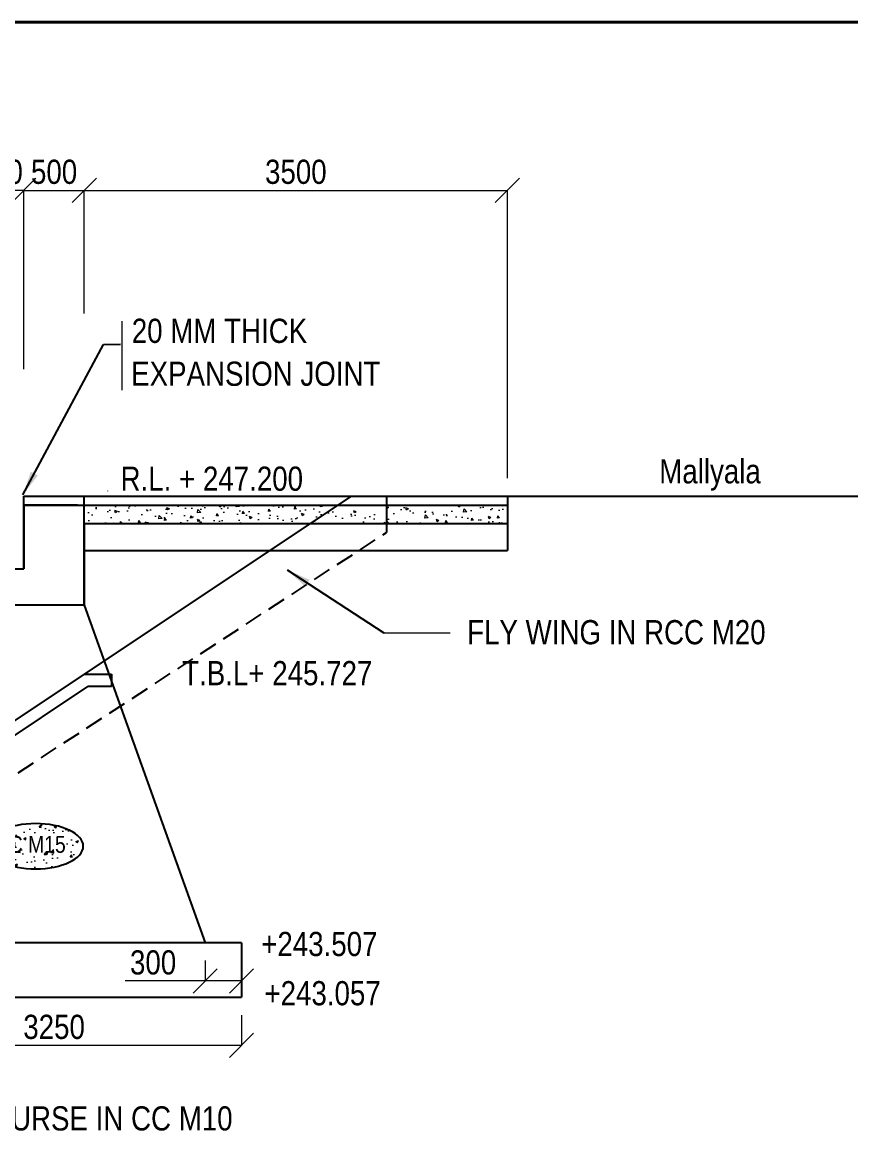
# Model space of a CAD drawing. Header units: millimetres. Extents: x 909709 to 971144, y -249798 to -204202.
# Drawn here: x 933297 to 940152, y -213371 to -204202 of the extents above; entities that cross this region are included whole.
import ezdxf

# ---------------------------------------------------------------- set-up
doc = ezdxf.new("R2010")
doc.units = ezdxf.units.MM
doc.header["$LTSCALE"] = 300
doc.header["$MEASUREMENT"] = 0
doc.linetypes.add('DASHED', pattern=[0.75, 0.5, -0.25])
for name, color, linetype, lineweight in [('DWG TEXT', 3, 'Continuous', 25), ('elevations', 7, 'Continuous', 25), ('MAIN', 7, 'Continuous', 25)]:
    doc.layers.add(name, color=color, linetype=linetype, lineweight=lineweight)
doc.styles.add('ARIAL NARROW', font='ARIALN.TTF', dxfattribs={"height": 250})
doc.styles.get("Standard").update_dxf_attribs({"font": 'ARIALN.TTF', "height": 200})
doc.dimstyles.new('ISO-25', dxfattribs={"dimtxt": 200, "dimasz": 200, "dimexe": 1.25, "dimexo": 150, "dimgap": 50, "dimtad": 1, "dimdec": 1, "dimdsep": 46, "dimtxsty": 'Standard', "dimblk": 'OBLIQUE', "dimcen": 2.5, "dimdle": 1.25, "dimclrt": 256, "dimadec": 0, "dimazin": 0, "dimtfac": 1, "dimtdec": 1, "dimtmove": 0, "dimatfit": 3, "dimfxl": 1, "dimlwd": 15, "dimlwe": 13, "dimarcsym": 0})
doc.dimstyles.new('STANDARD$7', dxfattribs={"dimtxt": 2, "dimasz": 2, "dimexe": 1.25, "dimexo": 0.625, "dimtad": 1, "dimdec": 0, "dimlfac": 0.5, "dimdsep": 46, "dimtxsty": 'ARIAL NARROW', "dimcen": 2.5, "dimdle": 0.1, "dimse1": 1, "dimse2": 1, "dimadec": 0, "dimazin": 0, "dimtfac": 1, "dimtdec": 0, "dimtmove": 0, "dimatfit": 3, "dimfxl": 1, "dimtolj": 1, "dimtzin": 0, "dimarcsym": 0})

# ---------------------------------------------------------------- blocks, each defined once
blk = doc.blocks.new('_Oblique')
at = {"color": 0, "linetype": 'ByBlock', "lineweight": -2}
blk.add_line((-0.5, -0.5), (0.5, 0.5), dxfattribs=at)
blk = doc.blocks.new('*D15')
at = {"layer": 'Defpoints', "color": 0, "linetype": 'ByBlock', "transparency": 16777216}
for p in [(932910.8, -205541.2), (932910.8, -205593), (933310.8, -207188.4)]:
    blk.add_point(p, dxfattribs=at)
at = {"layer": 'MAIN', "color": 0, "linetype": 'Continuous', "lineweight": 15, "transparency": 16777216}
blk.add_line((933312, -205593), (932909.5, -205593), dxfattribs=at)
at = {"layer": 'MAIN', "color": 0, "linetype": 'ByBlock', "lineweight": 13, "transparency": 16777216}
for p, q in [((932910.8, -205691.2), (932910.8, -205594.3)), ((933310.8, -207038.4), (933310.8, -205591.8))]:
    blk.add_line(p, q, dxfattribs=at)
at = {"layer": 'MAIN', "color": 0, "linetype": 'ByBlock', "lineweight": 15, "transparency": 16777216, "xscale": 200, "yscale": 200, "zscale": 200, "rotation": 180}
blk.add_blockref('_Oblique', (932910.8, -205593), dxfattribs=at)
at = {"layer": 'MAIN', "color": 0, "linetype": 'ByBlock', "lineweight": 15, "transparency": 16777216, "xscale": 200, "yscale": 200, "zscale": 200}
blk.add_blockref('_Oblique', (933310.8, -205593), dxfattribs=at)
at = {"layer": 'MAIN', "linetype": 'ByBlock', "transparency": 16777216, "insert": (933110.8, -205440.9), "char_height": 200, "attachment_point": 5}
blk.add_mtext('400', dxfattribs=at)
blk = doc.blocks.new('*D39')
at = {"layer": 'Defpoints', "color": 0, "linetype": 'ByBlock', "transparency": 16777216}
for p in [(934810.8, -211813.6), (935110.8, -211813.6), (934810.8, -212131.6)]:
    blk.add_point(p, dxfattribs=at)
at = {"layer": 'MAIN', "color": 0, "linetype": 'ByBlock', "lineweight": 13, "transparency": 16777216}
for p, q in [((934810.8, -211963.6), (934810.8, -212132.8)), ((935110.8, -211963.6), (935110.8, -212132.8))]:
    blk.add_line(p, q, dxfattribs=at)
at = {"layer": 'MAIN', "color": 0, "linetype": 'Continuous', "lineweight": 15, "transparency": 16777216}
for p, q in [((934810.8, -212131.6), (934149, -212131.6)), ((935112, -212131.6), (934810.8, -212131.6))]:
    blk.add_line(p, q, dxfattribs=at)
at = {"layer": 'MAIN', "color": 0, "linetype": 'ByBlock', "lineweight": 15, "transparency": 16777216, "xscale": 200, "yscale": 200, "zscale": 200, "rotation": 180}
blk.add_blockref('_Oblique', (934810.8, -212131.6), dxfattribs=at)
at = {"layer": 'MAIN', "color": 0, "linetype": 'ByBlock', "lineweight": 15, "transparency": 16777216, "xscale": 200, "yscale": 200, "zscale": 200}
blk.add_blockref('_Oblique', (935110.8, -212131.6), dxfattribs=at)
at = {"layer": 'MAIN', "linetype": 'ByBlock', "transparency": 16777216, "insert": (934379.9, -211979.5), "char_height": 200, "attachment_point": 5}
blk.add_mtext('300', dxfattribs=at)
blk = doc.blocks.new('*D40')
at = {"layer": 'Defpoints', "color": 0, "linetype": 'ByBlock', "transparency": 16777216}
for p in [(932010.8, -212265.7), (935110.8, -212265.7), (932010.8, -212664.7)]:
    blk.add_point(p, dxfattribs=at)
at = {"layer": 'MAIN', "color": 0, "linetype": 'ByBlock', "lineweight": 13, "transparency": 16777216}
for p, q in [((932010.8, -212415.7), (932010.8, -212666)), ((935110.8, -212415.7), (935110.8, -212666))]:
    blk.add_line(p, q, dxfattribs=at)
at = {"layer": 'MAIN', "color": 0, "linetype": 'Continuous', "lineweight": 15, "transparency": 16777216}
blk.add_line((935112, -212664.7), (932009.5, -212664.7), dxfattribs=at)
at = {"layer": 'MAIN', "color": 0, "linetype": 'ByBlock', "lineweight": 15, "transparency": 16777216, "xscale": 200, "yscale": 200, "zscale": 200, "rotation": 180}
blk.add_blockref('_Oblique', (932010.8, -212664.7), dxfattribs=at)
at = {"layer": 'MAIN', "color": 0, "linetype": 'ByBlock', "lineweight": 15, "transparency": 16777216, "xscale": 200, "yscale": 200, "zscale": 200}
blk.add_blockref('_Oblique', (935110.8, -212664.7), dxfattribs=at)
at = {"layer": 'MAIN', "linetype": 'ByBlock', "transparency": 16777216, "insert": (933560.8, -212512.6), "char_height": 200, "attachment_point": 5}
blk.add_mtext('3250', dxfattribs=at)
blk = doc.blocks.new('*D54')
at = {"layer": 'Defpoints', "color": 0, "linetype": 'ByBlock', "transparency": 16777216}
for p in [(937310.8, -205592.9), (933810.8, -206762.1), (937310.8, -208122.7)]:
    blk.add_point(p, dxfattribs=at)
at = {"layer": 'MAIN', "color": 0, "linetype": 'Continuous', "lineweight": 15, "transparency": 16777216}
blk.add_line((933809.5, -205592.9), (937312, -205592.9), dxfattribs=at)
at = {"layer": 'MAIN', "color": 0, "linetype": 'ByBlock', "lineweight": 13, "transparency": 16777216}
for p, q in [((933810.8, -206612.1), (933810.8, -205591.7)), ((937310.8, -207972.7), (937310.8, -205591.7))]:
    blk.add_line(p, q, dxfattribs=at)
at = {"layer": 'MAIN', "color": 0, "linetype": 'ByBlock', "lineweight": 15, "transparency": 16777216, "xscale": 200, "yscale": 200, "zscale": 200, "rotation": 180}
blk.add_blockref('_Oblique', (933810.8, -205592.9), dxfattribs=at)
at = {"layer": 'MAIN', "color": 0, "linetype": 'ByBlock', "lineweight": 15, "transparency": 16777216, "xscale": 200, "yscale": 200, "zscale": 200}
blk.add_blockref('_Oblique', (937310.8, -205592.9), dxfattribs=at)
at = {"layer": 'MAIN', "linetype": 'ByBlock', "transparency": 16777216, "insert": (935560.8, -205440.8), "char_height": 200, "attachment_point": 5}
blk.add_mtext('3500', dxfattribs=at)
blk = doc.blocks.new('*D55')
at = {"layer": 'Defpoints', "color": 0, "linetype": 'ByBlock', "transparency": 16777216}
for p in [(933810.8, -205592.9), (933810.8, -206456.2), (933310.8, -207221)]:
    blk.add_point(p, dxfattribs=at)
at = {"layer": 'MAIN', "color": 0, "linetype": 'Continuous', "lineweight": 15, "transparency": 16777216}
blk.add_line((933309.5, -205592.9), (933812, -205592.9), dxfattribs=at)
at = {"layer": 'MAIN', "color": 0, "linetype": 'ByBlock', "lineweight": 13, "transparency": 16777216}
for p, q in [((933310.8, -207071), (933310.8, -205591.7)), ((933810.8, -206306.2), (933810.8, -205591.7))]:
    blk.add_line(p, q, dxfattribs=at)
at = {"layer": 'MAIN', "color": 0, "linetype": 'ByBlock', "lineweight": 15, "transparency": 16777216, "xscale": 200, "yscale": 200, "zscale": 200, "rotation": 180}
blk.add_blockref('_Oblique', (933310.8, -205592.9), dxfattribs=at)
at = {"layer": 'MAIN', "color": 0, "linetype": 'ByBlock', "lineweight": 15, "transparency": 16777216, "xscale": 200, "yscale": 200, "zscale": 200}
blk.add_blockref('_Oblique', (933810.8, -205592.9), dxfattribs=at)
at = {"layer": 'MAIN', "linetype": 'ByBlock', "transparency": 16777216, "insert": (933560.8, -205440.8), "char_height": 200, "attachment_point": 5}
blk.add_mtext('500', dxfattribs=at)

msp = doc.modelspace()

# ---------------------------------------------------------------- hatches: boundary and pattern name
at = {"layer": 'MAIN', "lineweight": 9}
h = msp.add_hatch(dxfattribs=at)
h.set_pattern_fill('AR-CONC', color=0, scale=30, style=0)
h.set_pattern_definition([(130, (1856661.58, 461.45), (-215.178055, -18.82564), [22.5, -247.5]), (185, (1856661.58, 461.45), (41.6254, 225.65764), [18, -198]), (79.5486, (1856643.65, 459.88), (-173.552815, 206.831863), [19.122057, -210.342634]), (133.8158, (1856661.58, 521.45), (-320.172315, -49.655704), [33.75, -371.25]), (83.3644, (1856634.9, 517.3), (-280.39881, 292.23536), [28.68309, -315.5139]), (188.8158, (1856661.58, 521.45), (-280.39858, 292.23558), [27, -297]), (159, (1856631.58, 506.45), (-179.072116, -120.785667), [22.5, -247.5]), (214, (1856631.58, 506.45), (-72.9946, 217.545014), [18, -198]), (108.5486, (1856616.66, 496.38), (-252.06679, 96.75915), [19.122057, -210.342634]), (142.5, (1856661.58, 461.45), (-3.6479566, 99.868156), [0, -195.6, 0, -201, 0, -198.75]), (172.5, (1856661.58, 461.45), (-78.920861, 118.323514), [0, -114.6, 0, -191.1, 0, -75.75]), (212.5, (1856728.48, 461.45), (-160.146731, -6.7664615), [0, -75, 0, -234, 0, -310.5]), (222.5, (1856758.48, 461.45), (-174.95585, 30.031495), [0, -97.5, 0, -155.4, 0, -220.5])])
h.paths.add_polyline_path([(933810.79, -208197.65), (937310.79, -208197.65), (937310.79, -208347.65), (933810.79, -208347.65), (933810.79, -208347.65)])
h = msp.add_hatch(dxfattribs=at)
h.set_pattern_fill('AR-CONC', color=0, scale=30, style=0)
h.set_pattern_definition([(50, (0, 461.45), (215.178055, -18.82564), [22.5, -247.5]), (355, (0, 461.45), (-41.6254, 225.65764), [18, -198]), (100.4514, (17.93, 459.88), (173.552815, 206.831863), [19.122057, -210.342634]), (46.1842, (0, 521.45), (320.172315, -49.655704), [33.75, -371.25]), (96.6356, (26.68, 517.3), (280.39881, 292.23536), [28.68309, -315.5139]), (351.1842, (0, 521.45), (280.39858, 292.23558), [27, -297]), (21, (30, 506.45), (179.072116, -120.785667), [22.5, -247.5]), (326, (30, 506.45), (72.9946, 217.545014), [18, -198]), (71.4514, (44.92, 496.38), (252.06679, 96.75915), [19.122057, -210.342634]), (37.5, (0, 461.45), (3.6479566, 99.868156), [0, -195.6, 0, -201, 0, -198.75]), (7.5, (0, 461.45), (78.920861, 118.323514), [0, -114.6, 0, -191.1, 0, -75.75]), (327.5, (-66.9, 461.45), (160.146731, -6.7664615), [0, -75, 0, -234, 0, -310.5]), (317.5, (-96.9, 461.45), (174.95585, 30.031495), [0, -97.5, 0, -155.4, 0, -220.5])])
edge = h.paths.add_edge_path()
edge.add_ellipse((933408.89, -211017.15), major_axis=(393.17, 0), ratio=0.4763653, start_angle=0, end_angle=360, ccw=False)
h.paths.add_polyline_path([(932989.52, -211148.73), (933692.19, -211148.73), (933692.19, -210857.27), (932989.52, -210857.27)], flags=9)

# ---------------------------------------------------------------- linework, layer by layer
at = {"layer": 'MAIN', "color": 0, "lineweight": 40}
msp.add_line((909708.72, -204201.98), (971014.76, -204201.98), dxfattribs=at)
at = {"layer": 'MAIN', "color": 0, "lineweight": 9}
for p, q in [((934120.38, -206675.74), (934120.38, -207245.49)), ((936288.12, -209251.28), (936837.07, -209251.28))]:
    msp.add_line(p, q, dxfattribs=at)
at = {"layer": 'MAIN', "color": 0, "linetype": 'ByBlock'}
for p, q in [((931080.79, -211415.65), (936020.29, -208122.65)), ((933310.79, -208122.65), (941485.63, -208122.65)), ((933310.79, -208222.65), (933310.79, -208122.65)), ((933310.79, -208122.65), (933903.55, -208122.65)), ((933310.79, -208122.65), (934209.55, -208122.65)), ((933310.79, -208122.65), (934209.55, -208122.65)), ((933310.79, -208122.65), (934214.55, -208122.65)), ((933810.79, -209022.65), (933810.79, -208122.65)), ((936310.79, -208122.65), (936310.79, -208422.65)), ((937310.79, -208122.65), (937310.79, -208347.65)), ((933753.7, -208197.65), (933310.79, -208197.65)), ((933310.79, -208197.65), (934508.7, -208197.65)), ((933310.79, -208197.65), (933310.79, -208722.65)), ((933310.79, -208197.65), (933310.79, -208722.65)), ((933310.79, -208722.65), (933310.79, -208197.65)), ((933310.79, -208197.65), (936710.79, -208197.65)), ((933310.79, -208197.65), (936710.79, -208197.65)), ((933311.16, -208197.65), (936811.16, -208197.65)), ((933311.16, -208197.65), (937310.79, -208197.65)), ((933810.79, -208347.65), (933810.79, -208992.65)), ((933810.79, -208347.65), (937310.79, -208347.65)), ((937310.79, -208347.65), (937310.79, -208572.65)), ((933810.79, -208572.65), (937310.79, -208572.65)), ((932910.79, -208722.65), (933310.79, -208722.65)), ((933810.79, -208792.65), (933810.79, -209022.65)), ((933810.79, -208792.65), (933810.79, -209022.65)), ((933810.79, -209022.65), (932910.79, -209022.65)), ((933810.79, -209022.65), (932910.79, -209022.65)), ((933810.79, -209022.65), (934810.79, -211815.65)), ((933810.79, -209595.65), (934035.79, -209595.65)), ((934035.79, -209595.65), (934035.79, -209695.65)), ((931111.19, -211515.57), (933841.07, -209695.65)), ((934035.79, -209695.65), (933841.07, -209695.65)), ((934810.79, -211815.65), (932010.79, -211815.65)), ((935110.79, -211815.65), (934810.79, -211815.65)), ((935110.79, -211815.65), (935110.79, -212265.65)), ((932010.79, -212265.65), (935110.79, -212265.65))]:
    msp.add_line(p, q, dxfattribs=at)
at = {"layer": 'MAIN', "color": 0, "linetype": 'DASHED'}
msp.add_line((931568.79, -211515.65), (936310.79, -208422.65), dxfattribs=at)
at = {"layer": 'MAIN', "color": 0, "lineweight": 9}
for centre in [(934005.64, -208079.07), (934005.64, -208123.15), (934316.64, -208123.15)]:
    msp.add_arc(centre, 0.5, 303.690068, 90, dxfattribs=at)
at = {"layer": 'MAIN', "color": 0, "linetype": 'ByBlock'}
for centre in [(933842.09, -209696.15), (933842.12, -209696.15), (933845.69, -209696.15)]:
    msp.add_arc(centre, 0.5, 90, 123.663116, dxfattribs=at)
at = {"layer": 'MAIN', "color": 0, "linetype": 'ByBlock', "extrusion": (0, 0, -1)}
msp.add_ellipse((933408.89, -211017.15), major_axis=(393.17, 0), ratio=0.4763653, dxfattribs=at)

# ---------------------------------------------------------------- texts
at = {"layer": 'DWG TEXT', "color": 0, "linetype": 'ByBlock', "insert": (938567.05, -207816.39), "char_height": 200, "width": 1381.9141, "attachment_point": 1}
msp.add_mtext('Mallyala', dxfattribs=at)
at = {"layer": 'elevations', "color": 0, "linetype": 'ByBlock', "style": 'ARIAL NARROW'}
for s, p in [('R.L. + 247.200', (934110.74, -208077.65)), ('T.B.L+ 245.727', (934620.36, -209685.91))]:
    msp.add_text(s, height=200, dxfattribs=at).set_placement(p)
for s, insert, char_height, attachment_point in [('20 MM THICK  ', (934203.62, -206756.05), 200, 4), ('EXPANSION JOINT', (934198.34, -207110.99), 200, 4), ('FLY WING IN RCC M20', (939446.91, -209248.57), 200, 6), (' CC M15', (933024.52, -211002.52), 140, 4), (' \\P150 TH LEVELLING COURSE IN CC M10', (930734.69, -213102.98), 200, 4)]:
    msp.add_mtext(s, dxfattribs=dict(at, insert=insert, char_height=char_height, attachment_point=attachment_point))
at = {"layer": 'elevations', "color": 0, "linetype": 'ByBlock', "char_height": 200, "width": 2930.8252, "attachment_point": 1, "style": 'ARIAL NARROW'}
for s, insert in [(' +243.507', (935210.52, -211725.75)), (' +243.057', (935237.4, -212132.94))]:
    msp.add_mtext(s, dxfattribs=dict(at, insert=insert))

# ---------------------------------------------------------------- dimensions: what is measured, and where the dimension line sits
at = {"layer": 'MAIN', "color": 0, "linetype": 'ByBlock'}
dim = msp.add_linear_dim(base=(932910.79, -205593.02), p1=(933310.79, -207188.42), p2=(932910.79, -205541.17), dimstyle='ISO-25', dxfattribs=at)
dim.commit()
dim.dimension.update_dxf_attribs({"geometry": '*D15', "text_midpoint": (933110.79, -205593.02), "dimtype": 160})
for base, p1, p2, picture, middle in [((933810.79, -205592.92), (933310.79, -207221.01), (933810.79, -206456.21), '*D55', (933560.79, -205440.81)), ((934810.79, -212131.58), (935110.79, -211813.57), (934810.79, -211813.57), '*D39', (934379.89, -211979.46))]:
    dim = msp.add_linear_dim(base=base, p1=p1, p2=p2, angle=180, dimstyle='ISO-25', dxfattribs=at)
    dim.commit()
    dim.dimension.update_dxf_attribs({"geometry": picture, "text_midpoint": middle})
dim = msp.add_linear_dim(base=(937310.79, -205592.92), p1=(933810.79, -206762.08), p2=(937310.79, -208122.65), dimstyle='ISO-25', dxfattribs=at)
dim.commit()
dim.dimension.update_dxf_attribs({"geometry": '*D54', "text_midpoint": (935560.79, -205440.81)})
dim = msp.add_linear_dim(base=(932010.79, -212664.71), p1=(935110.79, -212265.65), p2=(932010.79, -212265.65), text='3250', dimstyle='ISO-25', dxfattribs=at)
dim.commit()
dim.dimension.update_dxf_attribs({"geometry": '*D40', "text_midpoint": (933560.79, -212512.59)})

# ---------------------------------------------------------------- leaders
at = {"layer": 'MAIN', "color": 0, "lineweight": 9}
for points in [[(933302.64, -208111.92), (933970.37, -206867.63), (934111.4, -206865.43)], [(935488.09, -208732.38), (936288.12, -209251.28)]]:
    msp.add_leader(points, dimstyle='STANDARD$7', override={"dimtxt": 200, "dimasz": 200, "dimexe": 0.18, "dimexo": 0.0625, "dimgap": 0.09, "dimtad": 0, "dimtoh": 1, "dimlfac": 1, "dimzin": 0, "dimcen": 0.09, "dimtdec": 4, "dimtofl": 0}, dxfattribs=at)

doc.saveas('drawing.dxf')
